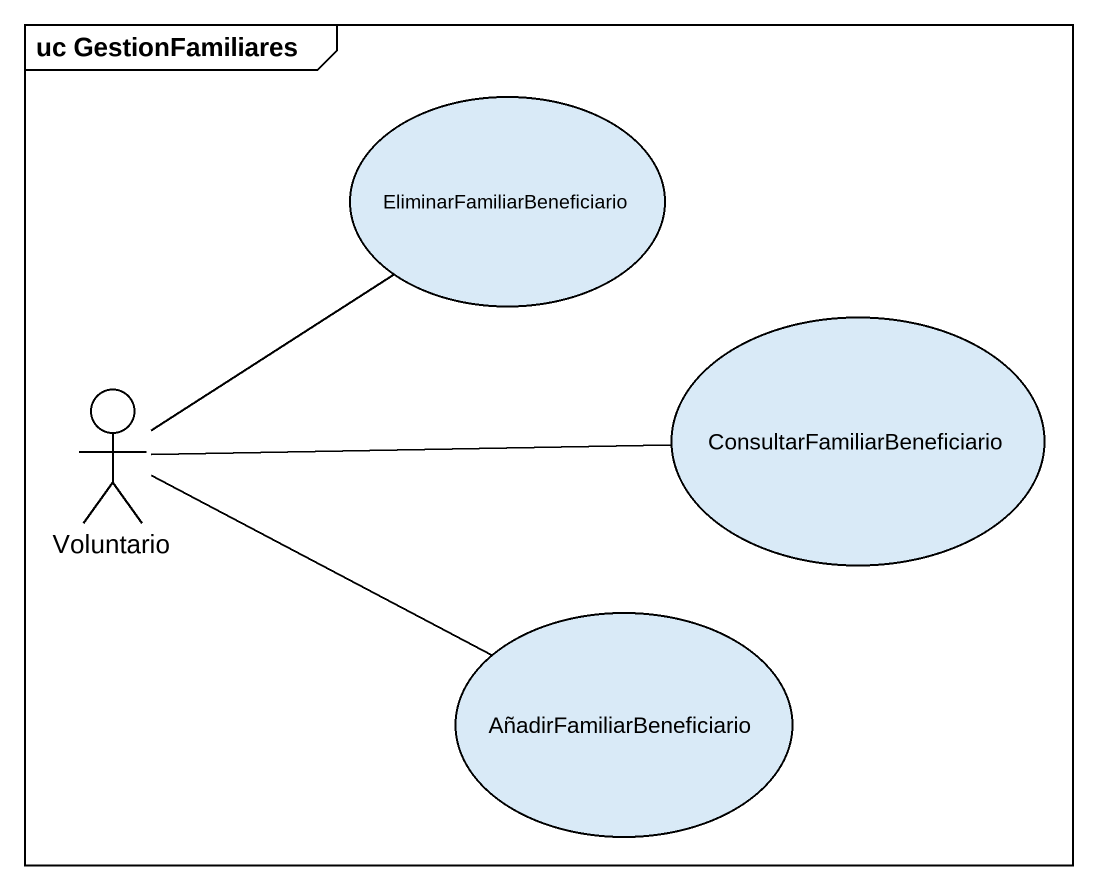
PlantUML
@startuml
mainframe uc GestionFamiliares
usecase EliminarFamiliarBeneficiario
usecase "ConsultarFamiliarBeneficiario" as ConsultarFamiliarBeneficiari
actor Voluntario
usecase AñadirFamiliarBeneficiario
Voluntario -up- EliminarFamiliarBeneficiario
Voluntario -right- ConsultarFamiliarBeneficiari
Voluntario -right- AñadirFamiliarBeneficiario
@enduml
